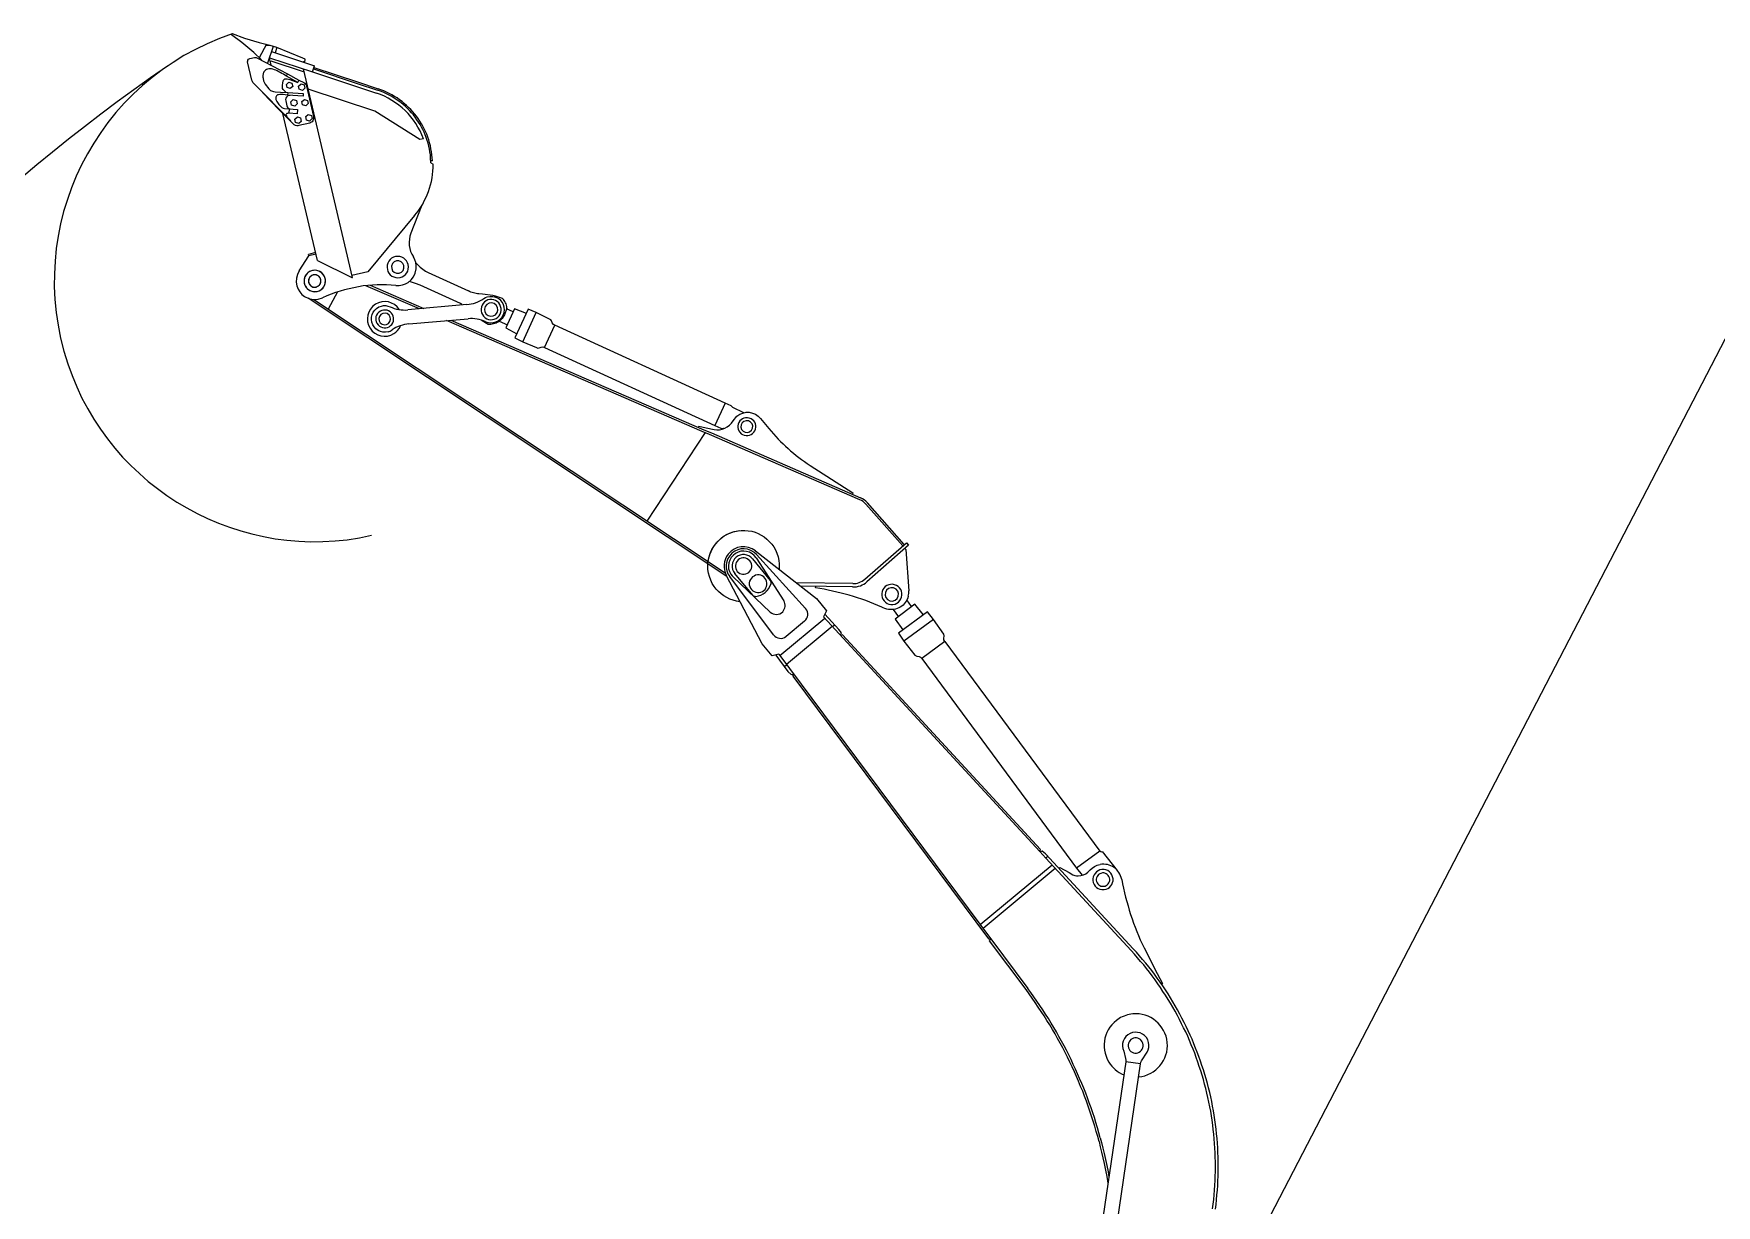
# Model space of a CAD drawing. Header units: millimetres. Extents: x -2078669 to -1085629, y -5987148 to 310365.
# Drawn here: x -1606432 to -1581395, y -367270 to -349834 of the extents above; entities that cross this region are included whole.
import ezdxf

# ---------------------------------------------------------------- set-up
doc = ezdxf.new("R2010")
doc.units = ezdxf.units.MM
doc.header["$LTSCALE"] = 500
doc.layers.get('Defpoints').update_dxf_attribs({"color": 153})
doc.layers.add('D-BYP-STR8', color=5, linetype='Continuous', lineweight=25)
doc.layers.add('D-BYP-STRB', color=5, linetype='Continuous', lineweight=25)
doc.styles.add('MS ゴシック', font='MS Gothic.ttf')
doc.dimstyles.new('DIM-500-F', dxfattribs={"dimscale": 500, "dimtxt": 3.5, "dimasz": 2.5, "dimexe": 0, "dimexo": 2, "dimgap": 0.8, "dimtad": 1, "dimdec": 0, "dimzin": 0, "dimdsep": 46, "dimtxsty": 'MS ゴシック', "dimblk": 'OPEN', "dimcen": 0.1, "dimclrd": 256, "dimclre": 256, "dimclrt": 256, "dimaunit": 1, "dimadec": 4, "dimazin": 0, "dimtfac": 1, "dimtdec": 0, "dimtmove": 2, "dimatfit": 3, "dimldrblk": 'OPEN', "dimfxl": 1, "dimtolj": 1, "dimtzin": 0, "dimlwd": -1, "dimlwe": -1, "dimarcsym": 2})

# ---------------------------------------------------------------- blocks, each defined once
blk = doc.blocks.new('A$Cfbd0cdc3')
at = {"layer": 'D-BYP-STRB'}
for p, q in [((5048, 17537), (5005, 17457)), ((5089, 17523), (5055, 17424)), ((5067, 17457), (5322, 17372)), ((5077, 17412), (5067, 17455)), ((5074, 17438), (5272, 17372)), ((5079, 17493), (5334, 17408)), ((5109, 17517), (5099, 17486)), ((5167, 17348), (5174, 17361)), ((5322, 17372), (5334, 17408)), ((5322, 17372), (5703, 17245)), ((5328, 17390), (5587, 17304)), ((5331, 17399), (5590, 17313)), ((5175, 17250), (5174, 17234)), ((5241, 17324), (5235, 17311)), ((5693, 17138), (5296, 17270)), ((5587, 17304), (5709, 17263)), ((5590, 17313), (5712, 17272)), ((5183, 17153), (5181, 17126)), ((5961, 16969), (5693, 17138)), ((5351, 16249), (5145, 17125)), ((5982, 16974), (5961, 16969)), ((6036, 16843), (6027, 16842)), ((6027, 16832), (6041, 16824)), ((5968, 16570), (5908, 16413)), ((5930, 16517), (5651, 16182)), ((5243, 16189), (5301, 16277)), ((5339, 16297), (5298, 16286)), ((5301, 16277), (5298, 16286)), ((5341, 16287), (5301, 16277)), ((5651, 16182), (5557, 16160)), ((6010, 16178), (6250, 16069)), ((7789, 14369), (5296, 16025)), ((5471, 16063), (5416, 15961)), ((5958, 15962), (5640, 16099)), ((5666, 16102), (5984, 15964)), ((5330, 16017), (7778, 14391)), ((6241, 15987), (5889, 15956)), ((6517, 15944), (6477, 15962)), ((6574, 15766), (6653, 15940)), ((5896, 15872), (6248, 15903)), ((6434, 15889), (6482, 15867)), ((6703, 15732), (6764, 15865)), ((7778, 15401), (7717, 15267)), ((7313, 14699), (7661, 15225)), ((7618, 15256), (7621, 15263)), ((7989, 15309), (8039, 15249)), ((8284, 15030), (8539, 14867)), ((8539, 14867), (8536, 14859)), ((8616, 14799), (8835, 14551)), ((8844, 14559), (8626, 14808)), ((7959, 14522), (8322, 14237)), ((8609, 14353), (8857, 14570)), ((8870, 14555), (8622, 14338)), ((8848, 14536), (8853, 14530)), ((8853, 14530), (8871, 14284)), ((8857, 14570), (8870, 14555)), ((7940, 14474), (8047, 14345)), ((7963, 14479), (8127, 14224)), ((7964, 14500), (8257, 14179)), ((7998, 13968), (7785, 14377)), ((8066, 14021), (7805, 14369)), ((8046, 14157), (7826, 14366)), ((7942, 14258), (7835, 14387)), ((8538, 14327), (8202, 14331)), ((8537, 14307), (8227, 14311)), ((8316, 14301), (8317, 14310)), ((8322, 14237), (8381, 14165)), ((8888, 14190), (8859, 14229)), ((8381, 14165), (8364, 14128)), ((8778, 14172), (8809, 14129)), ((8103, 13898), (8371, 14120)), ((8251, 14103), (8142, 14012)), ((8416, 14072), (8143, 13845)), ((8430, 14080), (8419, 14071)), ((9018, 14113), (8842, 13984)), ((8057, 13896), (7998, 13968)), ((9086, 13981), (8949, 13880)), ((8097, 13907), (8057, 13896)), ((8131, 13833), (8144, 13843)), ((8181, 13776), (8187, 13785)), ((10008, 12734), (9870, 12633)), ((10022, 12732), (10111, 12619)), ((9295, 12298), (9724, 12653)), ((9313, 12275), (9743, 12632)), ((9700, 12704), (9687, 12692)), ((10251, 11468), (10162, 11481))]:
    blk.add_line(p, q, dxfattribs=at)
for points in [[(5018, 17445), (4973, 17487), (4902, 17547), (4841, 17593), (4845, 17600), (4917, 17574), (5005, 17547), (5068, 17532), (5071, 17530)], [(5266, 17430), (5278, 17441), (5279, 17445), (5278, 17449), (5264, 17454), (5109, 17517), (5071, 17530), (5043, 17527)], [(5193, 17082), (4976, 17300), (4971, 17305), (4967, 17310), (4965, 17316), (4962, 17323), (4936, 17433), (4937, 17439), (4938, 17443), (4942, 17449), (4945, 17451), (4949, 17452), (4977, 17459), (4981, 17459), (4986, 17459), (4991, 17457)], [(4991, 17457), (5174, 17361), (5241, 17324), (5270, 17309), (5276, 17305), (5281, 17299), (5284, 17295), (5286, 17288), (5329, 17106), (5329, 17098), (5329, 17092), (5327, 17087), (5325, 17082), (5320, 17076), (5315, 17073), (5313, 17071), (5306, 17068), (5241, 17053), (5234, 17052), (5228, 17052), (5220, 17054), (5213, 17058), (5210, 17061), (5125, 17145), (5025, 17250)], [(5235, 17309), (5167, 17347), (5158, 17353), (5149, 17358), (5139, 17363), (5130, 17369), (5121, 17373), (5112, 17378), (5103, 17382), (5095, 17385), (5086, 17388), (5078, 17390), (5070, 17390), (5062, 17390), (5055, 17389), (5048, 17386), (5042, 17382), (5036, 17376), (5033, 17372), (5031, 17367), (5029, 17362), (5028, 17357), (5027, 17352), (5027, 17347), (5027, 17341), (5028, 17336), (5029, 17330), (5030, 17325), (5031, 17320), (5033, 17315), (5035, 17311), (5036, 17307), (5038, 17303), (5041, 17300), (5063, 17271), (5064, 17269), (5067, 17267), (5070, 17264), (5073, 17261), (5078, 17259), (5084, 17257), (5091, 17255), (5099, 17254), (5131, 17251), (5175, 17250), (5267, 17243), (5266, 17227), (5174, 17234), (5159, 17236), (5147, 17237), (5136, 17238), (5127, 17237), (5120, 17236), (5114, 17235), (5110, 17232), (5107, 17229), (5105, 17226), (5103, 17222), (5103, 17218), (5103, 17213), (5104, 17209), (5105, 17205), (5108, 17200), (5110, 17196), (5114, 17191), (5117, 17185), (5122, 17178), (5127, 17172), (5133, 17166), (5139, 17161), (5147, 17157), (5156, 17154), (5182, 17153), (5233, 17148), (5231, 17122), (5181, 17126), (5178, 17126), (5174, 17125), (5170, 17124), (5167, 17122), (5165, 17119), (5164, 17116), (5166, 17112), (5169, 17107)], [(5165, 17250), (5148, 17268), (5144, 17274), (5143, 17279), (5143, 17285), (5143, 17291), (5145, 17308), (5147, 17317), (5150, 17324), (5153, 17328), (5158, 17331), (5164, 17332), (5171, 17332), (5179, 17330), (5188, 17327), (5235, 17309)], [(5351, 16249), (5557, 16148), (5560, 16148), (5268, 17390)], [(5190, 17232), (5186, 17232), (5181, 17231), (5176, 17229), (5171, 17226), (5167, 17221), (5164, 17216), (5162, 17208), (5163, 17200), (5170, 17170), (5172, 17164), (5176, 17159), (5181, 17155), (5187, 17152)], [(5982, 16974), (5972, 16998), (5962, 17021), (5950, 17043), (5937, 17065), (5923, 17085), (5907, 17105), (5891, 17124), (5874, 17142), (5855, 17159), (5836, 17174), (5816, 17189), (5795, 17203), (5773, 17215), (5750, 17227), (5727, 17237), (5703, 17245)], [(6027, 16832), (6025, 16860), (6024, 16878), (6021, 16896), (6018, 16913), (6014, 16931), (6010, 16948), (6005, 16964), (5999, 16981), (5993, 16997), (5986, 17013), (5979, 17029), (5971, 17044), (5962, 17059), (5953, 17074), (5944, 17088), (5933, 17102), (5923, 17116), (5912, 17129), (5900, 17142), (5888, 17154), (5875, 17166), (5862, 17178), (5849, 17189), (5835, 17199), (5820, 17209), (5806, 17218), (5791, 17227), (5775, 17236), (5759, 17243), (5743, 17251), (5726, 17257), (5709, 17263)], [(6036, 16843), (6035, 16861), (6033, 16879), (6031, 16897), (6027, 16915), (6024, 16933), (6019, 16950), (6014, 16967), (6008, 16984), (6002, 17001), (5995, 17017), (5987, 17033), (5979, 17049), (5970, 17064), (5961, 17079), (5951, 17094), (5941, 17108), (5930, 17122), (5919, 17135), (5907, 17148), (5894, 17161), (5882, 17173), (5868, 17185), (5855, 17196), (5840, 17207), (5826, 17217), (5811, 17226), (5795, 17236), (5779, 17244), (5763, 17252), (5746, 17259), (5729, 17266), (5712, 17272)], [(5930, 16517), (5943, 16533), (5955, 16550), (5967, 16567), (5978, 16585), (5987, 16604), (5997, 16622), (6005, 16641), (6012, 16661), (6019, 16680), (6025, 16700), (6030, 16720), (6034, 16741), (6037, 16761), (6039, 16782), (6040, 16803), (6041, 16824)], [(5908, 16413), (5902, 16395), (5899, 16377), (5897, 16359), (5898, 16340), (5901, 16322), (5906, 16304), (5913, 16287), (5923, 16271)], [(5819, 16101), (5838, 16100), (5857, 16104), (5875, 16110), (5891, 16119), (5909, 16134), (5924, 16153), (5934, 16175), (5940, 16200), (5940, 16218), (5937, 16237), (5931, 16254), (5923, 16271)], [(5939, 16233), (5962, 16211), (5978, 16199), (5994, 16187), (6010, 16178)], [(5243, 16189), (5232, 16167), (5226, 16144), (5225, 16121), (5229, 16098), (5236, 16080), (5246, 16063), (5259, 16048), (5275, 16036), (5300, 16023), (5327, 16018), (5355, 16019), (5382, 16028)], [(6202, 15993), (5962, 16102), (5936, 16113), (5899, 16125)], [(5819, 16101), (5791, 16103), (5763, 16104), (5735, 16105), (5707, 16104), (5679, 16103), (5651, 16101), (5623, 16098), (5595, 16093), (5568, 16088), (5541, 16082), (5513, 16076), (5487, 16068), (5460, 16059), (5434, 16050), (5408, 16039), (5382, 16028)], [(6452, 16024), (6411, 16038), (6395, 16041), (6333, 16049), (6312, 16051), (6304, 16052), (6296, 16054), (6288, 16055), (6280, 16057), (6272, 16060), (6265, 16062), (6257, 16065), (6250, 16069)], [(6341, 16023), (6351, 16029), (6362, 16033), (6378, 16036), (6395, 16036), (6406, 16033), (6418, 16029)], [(6353, 15885), (6368, 15880), (6383, 15878), (6399, 15880), (6413, 15884), (6427, 15890), (6439, 15900), (6449, 15911), (6457, 15925), (6462, 15940), (6464, 15956), (6463, 15971), (6459, 15985), (6452, 15999), (6443, 16011), (6431, 16021), (6418, 16029)], [(6479, 15967), (6478, 15975), (6476, 15983), (6474, 15991), (6471, 15998), (6467, 16005), (6463, 16012), (6458, 16018), (6452, 16024)], [(5839, 15957), (5826, 15974), (5811, 15987), (5793, 15996), (5774, 16003), (5755, 16005), (5735, 16004), (5715, 15998), (5697, 15989), (5680, 15976), (5667, 15961), (5657, 15943), (5651, 15924), (5649, 15905), (5650, 15885), (5655, 15865), (5665, 15847), (5678, 15830), (5693, 15817), (5711, 15807), (5729, 15801), (5749, 15799), (5769, 15800), (5788, 15805), (5807, 15815)], [(5772, 15825), (5756, 15823), (5740, 15824), (5726, 15827), (5712, 15834), (5700, 15843), (5689, 15854), (5681, 15867), (5675, 15882), (5673, 15898), (5674, 15913), (5677, 15928), (5684, 15942), (5693, 15954), (5704, 15965), (5717, 15973), (5732, 15978), (5745, 15981), (5758, 15981), (5771, 15978), (5784, 15974)], [(5784, 15974), (5797, 15969), (5809, 15964), (5822, 15961), (5835, 15958), (5849, 15957), (5862, 15956), (5876, 15955), (5889, 15956)], [(6213, 15987), (6209, 15989), (6202, 15993)], [(6241, 15987), (6254, 15989), (6267, 15991), (6280, 15994), (6293, 15998), (6306, 16003), (6318, 16009), (6329, 16015), (6341, 16023)], [(6479, 15967), (6464, 15927), (6457, 15914), (6451, 15904), (6441, 15894), (6429, 15885)], [(6595, 15935), (6525, 15962), (6473, 15849), (6539, 15814)], [(7890, 15343), (7823, 15375), (7818, 15381), (7813, 15385), (7778, 15401), (6764, 15865), (6756, 15869), (6749, 15878), (6745, 15891), (6741, 15896), (6733, 15901), (6653, 15940), (6606, 15961), (6527, 15789), (6574, 15766), (6655, 15731), (6664, 15728), (6671, 15729), (6683, 15734), (6694, 15735), (6703, 15732), (7717, 15267), (7752, 15251), (7758, 15250), (7766, 15251), (7770, 15247)], [(5772, 15825), (5784, 15830), (5796, 15837)], [(5896, 15872), (5883, 15871), (5870, 15868), (5857, 15865), (5844, 15861), (5832, 15856), (5819, 15850), (5808, 15844), (5796, 15837)], [(5807, 15815), (5819, 15823), (5829, 15834), (5838, 15845), (5845, 15858)], [(8579, 14826), (7685, 15214), (7642, 15232), (6120, 15892)], [(6146, 15894), (7652, 15242), (7696, 15223), (8584, 14838)], [(6353, 15885), (6340, 15891), (6328, 15895), (6315, 15898), (6302, 15901), (6288, 15903), (6275, 15904), (6262, 15904), (6248, 15903)], [(6368, 15868), (6331, 15891), (6325, 15896)], [(6429, 15885), (6422, 15881), (6415, 15877), (6408, 15874), (6400, 15872), (6392, 15870), (6384, 15869), (6376, 15868), (6368, 15868)], [(7621, 15263), (7666, 15253), (7712, 15244), (7729, 15242), (7745, 15242), (7761, 15245), (7777, 15251), (7791, 15259), (7804, 15269), (7815, 15281), (7825, 15295), (7848, 15323), (7865, 15335), (7884, 15342), (7903, 15346), (7922, 15346), (7941, 15342), (7959, 15335), (7975, 15324), (7989, 15309)], [(8039, 15249), (8052, 15233), (8065, 15218), (8079, 15202), (8093, 15187), (8108, 15173), (8123, 15158), (8138, 15144), (8153, 15130), (8168, 15116), (8184, 15103), (8200, 15090), (8217, 15078), (8233, 15065), (8250, 15053), (8267, 15042), (8284, 15030)], [(8616, 14799), (8608, 14808), (8599, 14815), (8589, 14821), (8579, 14826)], [(8626, 14808), (8616, 14817), (8606, 14825), (8596, 14832), (8584, 14838)], [(7866, 14219), (7846, 14222), (7826, 14227), (7806, 14234), (7788, 14243), (7770, 14253), (7754, 14265), (7738, 14279), (7724, 14294), (7712, 14310), (7701, 14328), (7692, 14348), (7684, 14368), (7679, 14389), (7676, 14410), (7675, 14431), (7676, 14452), (7679, 14472), (7684, 14492), (7691, 14512), (7699, 14530), (7710, 14548), (7722, 14564), (7736, 14579), (7751, 14594), (7767, 14606), (7785, 14617), (7804, 14626), (7825, 14634), (7846, 14639), (7866, 14642)], [(7677, 14459), (7680, 14479), (7686, 14499), (7694, 14518), (7703, 14536), (7714, 14553), (7726, 14569), (7740, 14584), (7756, 14598), (7773, 14610), (7791, 14620), (7811, 14629), (7832, 14636), (7853, 14640), (7874, 14643), (7895, 14643), (7916, 14641), (7936, 14638), (7956, 14632), (7975, 14624), (7993, 14615), (8010, 14604), (8026, 14592), (8041, 14578), (8055, 14562), (8067, 14545), (8077, 14527), (8086, 14507), (8093, 14486), (8097, 14465), (8099, 14445), (8100, 14427), (8099, 14411)], [(7959, 14522), (7939, 14534), (7918, 14542), (7896, 14546), (7874, 14546), (7852, 14541), (7831, 14532), (7813, 14519), (7796, 14502), (7787, 14488), (7780, 14473), (7775, 14457), (7772, 14441), (7772, 14425), (7774, 14409), (7778, 14393), (7785, 14377)], [(7964, 14500), (7948, 14514), (7931, 14524), (7912, 14531), (7892, 14534), (7872, 14533), (7853, 14528), (7835, 14519), (7818, 14507), (7805, 14492), (7795, 14476), (7788, 14458), (7785, 14440), (7785, 14421), (7788, 14403), (7795, 14385), (7805, 14369)], [(7963, 14479), (7951, 14493), (7938, 14504), (7923, 14513), (7906, 14518), (7889, 14520), (7872, 14519), (7855, 14514), (7839, 14506), (7825, 14494), (7814, 14481), (7805, 14466), (7800, 14450), (7798, 14432), (7799, 14415), (7804, 14398), (7812, 14382)], [(7940, 14474), (7930, 14484), (7919, 14491), (7907, 14496), (7894, 14499), (7881, 14499), (7868, 14496), (7855, 14491), (7844, 14483), (7834, 14473), (7827, 14462), (7822, 14450), (7819, 14437), (7819, 14424), (7822, 14411), (7827, 14398), (7835, 14387)], [(7812, 14382), (7819, 14373), (7826, 14366)], [(7960, 14250), (7976, 14253), (7991, 14258), (8005, 14265), (8017, 14274), (8028, 14285), (8038, 14297), (8045, 14311), (8051, 14326)], [(8051, 14326), (8052, 14331), (8051, 14336), (8050, 14341), (8047, 14345)], [(8537, 14307), (8549, 14307), (8560, 14308), (8572, 14311), (8583, 14314), (8593, 14319), (8603, 14324), (8613, 14330), (8622, 14338)], [(8538, 14327), (8547, 14327), (8557, 14328), (8566, 14330), (8576, 14333), (8584, 14337), (8593, 14341), (8601, 14347), (8609, 14353)], [(7942, 14258), (7945, 14254), (7950, 14252), (7955, 14251), (7960, 14250)], [(8046, 14157), (8055, 14151), (8064, 14146), (8074, 14144), (8084, 14143), (8094, 14144), (8104, 14147), (8113, 14152), (8121, 14159), (8126, 14166), (8130, 14174), (8133, 14182), (8135, 14191), (8135, 14199), (8134, 14208), (8131, 14216), (8127, 14224)], [(8868, 14252), (8865, 14241), (8861, 14232), (8856, 14222), (8850, 14214), (8844, 14206), (8837, 14199), (8829, 14192), (8820, 14187), (8811, 14182), (8802, 14178), (8792, 14175), (8782, 14173), (8772, 14172), (8762, 14172), (8751, 14173), (8741, 14175), (8729, 14178), (8719, 14182), (8711, 14186), (8687, 14196), (8663, 14206), (8639, 14216), (8615, 14225), (8591, 14233), (8566, 14241), (8542, 14249), (8517, 14257), (8493, 14264), (8468, 14270), (8443, 14276), (8418, 14282), (8392, 14288), (8367, 14293), (8342, 14297), (8316, 14301)], [(8868, 14252), (8870, 14260), (8871, 14268), (8871, 14276), (8871, 14284)], [(8251, 14103), (8259, 14111), (8264, 14120), (8268, 14129), (8270, 14139), (8270, 14149), (8268, 14159), (8264, 14169), (8258, 14177), (8258, 14178), (8258, 14178), (8258, 14178), (8257, 14178), (8257, 14179), (8257, 14179), (8257, 14179), (8257, 14179)], [(10195, 12142), (9687, 12692), (9651, 12732), (8364, 14128)], [(8465, 14022), (8470, 14033), (8455, 14054), (8372, 14145)], [(8957, 14143), (8907, 14204), (8789, 14115), (8835, 14051)], [(9086, 13981), (9080, 13992), (9080, 14000), (9082, 14015), (9079, 14026), (9018, 14113), (8982, 14159), (8809, 14032), (8842, 13984), (8908, 13900), (8918, 13894), (8932, 13892), (8940, 13889), (8949, 13880)], [(8066, 14021), (8073, 14013), (8082, 14007), (8091, 14003), (8101, 14001), (8111, 14000), (8121, 14002), (8131, 14005), (8140, 14011), (8140, 14011), (8140, 14011), (8141, 14011), (8141, 14012), (8141, 14012), (8141, 14012), (8142, 14012), (8142, 14012)], [(9651, 12732), (9655, 12743), (8477, 14021), (8466, 14017)], [(9086, 13981), (10008, 12734), (10017, 12730), (10022, 12732)], [(8080, 13901), (8152, 13803), (8171, 13785), (8185, 13787)], [(8097, 13907), (9357, 12215), (9359, 12213), (9579, 11917)], [(8949, 13880), (9870, 12633), (9902, 12591)], [(8181, 13776), (9346, 12212), (9357, 12215)], [(10207, 12153), (9685, 12719), (9665, 12734), (9653, 12730)], [(9766, 12632), (9771, 12637), (9825, 12606), (9848, 12594), (9859, 12590), (9870, 12587), (9880, 12587), (9895, 12589), (9910, 12593), (9924, 12600), (9936, 12609), (9951, 12623), (9962, 12633), (9977, 12643), (9985, 12647), (9993, 12650), (10001, 12652), (10010, 12654)], [(10139, 12565), (10136, 12577), (10132, 12587), (10128, 12597), (10122, 12606), (10116, 12615), (10109, 12623), (10101, 12630), (10093, 12637), (10084, 12642), (10074, 12647), (10064, 12651), (10054, 12654), (10043, 12655), (10032, 12656), (10021, 12656), (10010, 12654)], [(10139, 12565), (10144, 12539), (10149, 12513), (10155, 12486), (10161, 12460), (10168, 12434), (10176, 12409), (10183, 12383), (10191, 12357), (10200, 12332), (10209, 12306), (10219, 12281), (10228, 12256), (10239, 12231), (10249, 12207), (10261, 12182), (10272, 12158), (10350, 12006), (10382, 11946), (10377, 11942)], [(9569, 11910), (9352, 12201), (9359, 12213)], [(10679, 10606), (10683, 10633), (10686, 10661), (10689, 10689), (10691, 10717), (10693, 10745), (10694, 10773), (10695, 10800), (10696, 10828), (10696, 10856), (10696, 10884), (10695, 10912), (10694, 10939), (10693, 10967), (10691, 10994), (10689, 11022), (10686, 11049), (10683, 11077), (10680, 11104), (10676, 11132), (10672, 11159), (10668, 11186), (10663, 11213), (10657, 11240), (10651, 11267), (10645, 11294), (10639, 11321), (10632, 11347), (10625, 11374), (10617, 11400), (10609, 11427), (10600, 11453), (10592, 11479), (10582, 11505), (10573, 11531), (10563, 11556), (10552, 11582), (10542, 11607), (10531, 11632), (10519, 11658), (10507, 11682), (10495, 11707), (10483, 11732), (10470, 11756), (10456, 11781), (10443, 11805), (10429, 11829), (10414, 11852), (10399, 11876), (10384, 11899), (10369, 11922), (10353, 11945), (10337, 11968), (10320, 11991), (10303, 12013), (10286, 12035), (10269, 12057), (10251, 12078), (10232, 12100), (10214, 12121), (10195, 12142)], [(10696, 10603), (10700, 10631), (10703, 10659), (10705, 10688), (10708, 10716), (10710, 10744), (10711, 10772), (10712, 10800), (10713, 10828), (10713, 10856), (10713, 10884), (10712, 10912), (10711, 10940), (10710, 10968), (10708, 10996), (10706, 11023), (10703, 11051), (10700, 11079), (10697, 11107), (10693, 11134), (10689, 11162), (10684, 11189), (10679, 11216), (10674, 11244), (10668, 11271), (10662, 11298), (10655, 11325), (10648, 11352), (10641, 11378), (10633, 11405), (10625, 11432), (10616, 11458), (10607, 11484), (10598, 11511), (10588, 11537), (10578, 11562), (10568, 11588), (10557, 11614), (10546, 11639), (10534, 11665), (10522, 11690), (10510, 11715), (10497, 11740), (10484, 11764), (10471, 11789), (10457, 11813), (10443, 11837), (10429, 11861), (10414, 11885), (10398, 11909), (10383, 11932), (10367, 11955), (10350, 11978), (10334, 12001), (10317, 12023), (10299, 12045), (10282, 12068), (10263, 12089), (10245, 12111), (10226, 12132), (10207, 12153)], [(10004, 11005), (9996, 11036), (9987, 11066), (9978, 11097), (9969, 11127), (9959, 11157), (9949, 11187), (9939, 11217), (9928, 11246), (9917, 11276), (9906, 11305), (9894, 11334), (9882, 11364), (9869, 11392), (9857, 11421), (9843, 11450), (9830, 11478), (9816, 11507), (9802, 11535), (9787, 11563), (9773, 11591), (9757, 11618), (9742, 11646), (9726, 11673), (9710, 11700), (9693, 11727), (9677, 11754), (9659, 11780), (9642, 11806), (9624, 11833), (9606, 11858), (9588, 11884), (9569, 11910)], [(10011, 11028), (10003, 11058), (9994, 11088), (9985, 11118), (9976, 11148), (9966, 11177), (9956, 11207), (9945, 11236), (9935, 11265), (9924, 11294), (9912, 11323), (9901, 11352), (9888, 11380), (9876, 11409), (9863, 11437), (9850, 11465), (9837, 11493), (9823, 11521), (9809, 11549), (9795, 11576), (9780, 11603), (9765, 11631), (9750, 11658), (9734, 11684), (9718, 11711), (9702, 11737), (9685, 11764), (9668, 11790), (9651, 11816), (9633, 11841), (9616, 11867), (9597, 11892), (9579, 11917)], [(10123, 11738), (10107, 11727), (10093, 11715), (10080, 11701), (10068, 11687), (10058, 11671), (10050, 11655), (10043, 11638), (10038, 11621), (10035, 11603), (10033, 11585), (10034, 11567), (10035, 11549), (10039, 11531), (10045, 11513), (10052, 11496), (10061, 11479)], [(10204, 11765), (10193, 11763), (10183, 11762), (10172, 11759), (10162, 11756), (10152, 11752), (10142, 11748), (10132, 11743), (10123, 11738)], [(10239, 11390), (10258, 11393), (10276, 11397), (10294, 11404), (10311, 11412), (10326, 11421), (10341, 11432), (10354, 11444), (10366, 11457), (10377, 11472), (10387, 11487), (10395, 11503), (10401, 11521), (10406, 11538), (10409, 11557), (10410, 11576), (10409, 11595), (10406, 11614), (10402, 11632), (10395, 11650), (10387, 11666), (10378, 11682), (10367, 11697), (10355, 11710), (10342, 11722), (10327, 11733), (10312, 11743), (10295, 11751), (10278, 11757), (10260, 11762), (10242, 11765), (10223, 11766), (10204, 11765)], [(10050, 10098), (10251, 11468), (10253, 11478), (10256, 11485), (10289, 11537), (10296, 11551), (10299, 11565), (10300, 11581), (10298, 11596), (10293, 11611), (10285, 11625), (10274, 11636), (10262, 11645), (10248, 11652), (10233, 11655), (10218, 11656), (10203, 11654), (10188, 11649), (10188, 11649), (10174, 11640), (10163, 11630), (10154, 11618), (10147, 11604), (10143, 11589), (10143, 11574), (10145, 11559), (10150, 11544), (10161, 11499), (10163, 11490), (10162, 11481), (9958, 10091)], [(10061, 11479), (10069, 11466), (10079, 11455), (10089, 11444), (10100, 11434), (10111, 11425), (10124, 11416), (10137, 11409), (10150, 11403)], [(10011, 11028), (10018, 10999), (10026, 10967), (10033, 10934), (10041, 10899), (10049, 10863), (10057, 10825), (10062, 10796)], [(10004, 11005), (10011, 10975), (10019, 10943), (10026, 10909), (10034, 10874), (10041, 10836), (10049, 10798), (10056, 10757)]]:
    blk.add_lwpolyline(points, dxfattribs=at)
for points in [[(5190, 17273), (5171, 17279), (5167, 17298), (5181, 17312), (5200, 17306), (5205, 17286), (5190, 17273)], [(5262, 17262), (5243, 17269), (5239, 17288), (5254, 17301), (5273, 17295), (5277, 17276), (5262, 17262)], [(5216, 17169), (5197, 17175), (5193, 17195), (5208, 17208), (5226, 17202), (5231, 17182), (5216, 17169)], [(5282, 17170), (5263, 17176), (5259, 17196), (5274, 17209), (5293, 17203), (5297, 17184), (5282, 17170)], [(5240, 17065), (5221, 17071), (5217, 17091), (5232, 17104), (5251, 17098), (5255, 17078), (5240, 17065)], [(5305, 17080), (5286, 17086), (5282, 17106), (5297, 17119), (5316, 17113), (5320, 17094), (5305, 17080)], [(5892, 16199), (5893, 16212), (5892, 16225), (5888, 16236), (5882, 16247), (5874, 16256), (5865, 16264), (5854, 16270), (5841, 16273), (5828, 16274), (5816, 16273), (5804, 16269), (5793, 16263), (5784, 16255), (5776, 16245), (5771, 16234), (5767, 16222), (5766, 16209), (5768, 16197), (5771, 16185), (5777, 16174), (5785, 16165), (5795, 16157), (5806, 16152), (5818, 16148), (5831, 16147), (5844, 16148), (5855, 16152), (5866, 16158), (5875, 16166), (5883, 16176), (5889, 16187), (5892, 16199), (5892, 16199), (5892, 16199), (5892, 16199)], [(5866, 16204), (5866, 16219), (5860, 16232), (5850, 16242), (5836, 16247), (5822, 16247), (5809, 16241), (5799, 16231), (5793, 16217), (5794, 16202), (5799, 16189), (5809, 16180), (5823, 16174), (5838, 16174), (5851, 16180), (5861, 16190), (5866, 16204), (5866, 16204), (5866, 16204), (5866, 16204)], [(5398, 16117), (5399, 16130), (5398, 16142), (5394, 16154), (5388, 16164), (5380, 16174), (5370, 16181), (5359, 16187), (5347, 16191), (5334, 16192), (5322, 16190), (5310, 16186), (5299, 16180), (5290, 16173), (5282, 16163), (5276, 16152), (5273, 16139), (5272, 16127), (5273, 16114), (5277, 16102), (5283, 16092), (5291, 16083), (5301, 16075), (5312, 16069), (5324, 16065), (5337, 16064), (5350, 16066), (5361, 16070), (5372, 16076), (5381, 16084), (5389, 16093), (5395, 16104), (5398, 16117), (5398, 16117), (5398, 16117), (5398, 16117)], [(5274, 16146), (5272, 16133), (5272, 16121), (5275, 16109), (5280, 16097), (5287, 16087), (5295, 16079), (5306, 16072), (5318, 16067), (5331, 16065), (5343, 16065), (5355, 16067), (5366, 16072), (5376, 16079), (5385, 16088), (5392, 16098), (5397, 16110), (5399, 16123), (5399, 16136), (5396, 16148), (5391, 16159), (5384, 16169), (5376, 16178), (5365, 16184), (5353, 16189), (5341, 16192), (5328, 16191), (5316, 16189), (5305, 16184), (5295, 16177), (5286, 16168), (5279, 16158), (5274, 16146), (5274, 16146), (5274, 16146), (5274, 16146)], [(5372, 16122), (5372, 16136), (5366, 16149), (5356, 16159), (5342, 16165), (5327, 16164), (5314, 16159), (5304, 16148), (5299, 16135), (5299, 16120), (5305, 16107), (5315, 16097), (5329, 16092), (5344, 16092), (5357, 16098), (5367, 16108), (5372, 16122), (5372, 16122), (5372, 16122)], [(5300, 16138), (5299, 16124), (5303, 16110), (5312, 16099), (5325, 16092), (5340, 16091), (5354, 16096), (5364, 16105), (5371, 16118), (5372, 16132), (5368, 16146), (5359, 16157), (5346, 16164), (5331, 16165), (5318, 16161), (5307, 16151), (5300, 16138), (5300, 16138), (5300, 16138)], [(5792, 15937), (5784, 15944), (5775, 15950), (5766, 15954), (5755, 15955), (5745, 15955), (5735, 15953), (5726, 15948), (5717, 15942), (5709, 15934), (5704, 15925), (5700, 15916), (5699, 15906), (5699, 15895), (5701, 15885), (5705, 15876), (5712, 15867), (5720, 15859), (5728, 15854), (5738, 15850), (5748, 15849), (5759, 15849), (5769, 15851), (5778, 15855), (5787, 15862), (5794, 15869), (5800, 15878), (5804, 15888), (5805, 15898), (5805, 15909), (5803, 15919), (5798, 15928), (5792, 15937), (5792, 15937), (5792, 15937), (5792, 15937)], [(5778, 15925), (5767, 15934), (5754, 15937), (5741, 15935), (5729, 15928), (5720, 15917), (5717, 15904), (5719, 15891), (5725, 15879), (5737, 15870), (5750, 15867), (5763, 15869), (5775, 15875), (5783, 15887), (5787, 15900), (5785, 15913), (5778, 15925), (5778, 15925), (5778, 15925), (5778, 15925)], [(6431, 15997), (6422, 16005), (6412, 16011), (6401, 16016), (6389, 16017), (6378, 16017), (6366, 16015), (6356, 16010), (6346, 16003), (6337, 15994), (6331, 15984), (6327, 15973), (6325, 15961), (6326, 15950), (6328, 15939), (6333, 15928), (6340, 15918), (6349, 15909), (6359, 15903), (6370, 15899), (6381, 15897), (6393, 15898), (6404, 15900), (6415, 15905), (6425, 15912), (6433, 15921), (6439, 15931), (6443, 15942), (6445, 15953), (6445, 15965), (6442, 15976), (6438, 15987), (6431, 15997), (6431, 15997), (6431, 15997)], [(6415, 15984), (6403, 15993), (6388, 15997), (6373, 15995), (6359, 15987), (6349, 15975), (6345, 15960), (6347, 15945), (6355, 15931), (6368, 15922), (6383, 15918), (6398, 15920), (6411, 15927), (6421, 15940), (6425, 15955), (6423, 15970), (6415, 15984), (6415, 15984), (6415, 15984)], [(7855, 15276), (7854, 15265), (7854, 15255), (7856, 15245), (7860, 15235), (7866, 15227), (7873, 15219), (7882, 15214), (7892, 15210), (7903, 15208), (7913, 15208), (7923, 15210), (7933, 15214), (7941, 15220), (7948, 15227), (7954, 15236), (7958, 15246), (7960, 15257), (7960, 15267), (7958, 15277), (7954, 15287), (7948, 15295), (7940, 15302), (7932, 15308), (7922, 15312), (7911, 15314), (7900, 15314), (7890, 15312), (7881, 15308), (7873, 15302), (7865, 15295), (7859, 15286), (7855, 15276), (7855, 15276), (7855, 15276)], [(7873, 15271), (7872, 15257), (7876, 15244), (7885, 15234), (7897, 15227), (7911, 15226), (7924, 15230), (7934, 15239), (7941, 15251), (7942, 15265), (7938, 15278), (7929, 15288), (7917, 15295), (7903, 15296), (7890, 15292), (7880, 15283), (7873, 15271), (7873, 15271), (7873, 15271)], [(7902, 14384), (7911, 14388), (7919, 14393), (7926, 14400), (7931, 14408), (7934, 14416), (7936, 14426), (7936, 14435), (7934, 14445), (7930, 14454), (7925, 14462), (7918, 14469), (7910, 14474), (7902, 14477), (7892, 14479), (7883, 14479), (7873, 14477), (7864, 14473), (7856, 14468), (7849, 14461), (7844, 14453), (7841, 14445), (7839, 14435), (7839, 14426), (7841, 14416), (7845, 14407), (7850, 14399), (7857, 14392), (7865, 14387), (7873, 14384), (7882, 14382), (7892, 14382), (7902, 14384), (7902, 14384), (7902, 14384)], [(7990, 14275), (8000, 14279), (8009, 14285), (8016, 14292), (8021, 14301), (8025, 14310), (8027, 14320), (8027, 14330), (8025, 14341), (8021, 14351), (8015, 14359), (8008, 14366), (7999, 14372), (7990, 14376), (7980, 14378), (7970, 14378), (7959, 14376), (7950, 14371), (7941, 14366), (7934, 14358), (7928, 14350), (7924, 14341), (7922, 14331), (7922, 14320), (7925, 14310), (7929, 14300), (7935, 14291), (7942, 14284), (7950, 14279), (7960, 14275), (7970, 14273), (7980, 14273), (7990, 14275), (7990, 14275), (7990, 14275)], [(8712, 14279), (8710, 14267), (8710, 14255), (8713, 14244), (8717, 14233), (8724, 14224), (8732, 14216), (8742, 14209), (8753, 14205), (8765, 14203), (8777, 14203), (8789, 14205), (8799, 14210), (8809, 14216), (8817, 14225), (8823, 14235), (8828, 14246), (8830, 14258), (8830, 14270), (8827, 14281), (8823, 14292), (8816, 14301), (8808, 14309), (8798, 14316), (8787, 14320), (8775, 14323), (8763, 14322), (8752, 14320), (8741, 14315), (8731, 14309), (8723, 14300), (8717, 14291), (8712, 14279), (8712, 14279), (8712, 14279)], [(8732, 14274), (8731, 14258), (8735, 14243), (8745, 14232), (8759, 14224), (8775, 14223), (8789, 14228), (8801, 14237), (8808, 14251), (8810, 14267), (8805, 14282), (8795, 14293), (8781, 14301), (8765, 14302), (8751, 14297), (8739, 14288), (8732, 14274), (8732, 14274), (8732, 14274)], [(10045, 12507), (10056, 12512), (10066, 12518), (10074, 12527), (10080, 12536), (10084, 12547), (10087, 12558), (10087, 12570), (10084, 12582), (10080, 12593), (10073, 12603), (10065, 12611), (10055, 12618), (10044, 12622), (10033, 12624), (10021, 12624), (10009, 12622), (9998, 12617), (9988, 12610), (9980, 12602), (9974, 12593), (9969, 12582), (9967, 12570), (9967, 12559), (9969, 12547), (9974, 12535), (9981, 12526), (9989, 12518), (9999, 12511), (10009, 12507), (10021, 12505), (10033, 12505), (10045, 12507), (10045, 12507)], [(10039, 12526), (10046, 12529), (10052, 12534), (10058, 12539), (10062, 12546), (10065, 12553), (10067, 12560), (10067, 12568), (10065, 12576), (10062, 12584), (10057, 12590), (10052, 12595), (10046, 12600), (10038, 12603), (10031, 12604), (10023, 12604), (10015, 12602), (10008, 12599), (10001, 12595), (9996, 12589), (9992, 12583), (9989, 12576), (9987, 12568), (9987, 12561), (9989, 12553), (9992, 12545), (9996, 12539), (10002, 12533), (10008, 12529), (10015, 12526), (10023, 12525), (10031, 12525), (10039, 12526), (10039, 12526)], [(10235, 11534), (10243, 11538), (10250, 11543), (10257, 11549), (10261, 11556), (10265, 11564), (10266, 11573), (10266, 11582), (10265, 11591), (10261, 11599), (10256, 11606), (10250, 11613), (10243, 11617), (10235, 11621), (10226, 11622), (10217, 11622), (10208, 11620), (10200, 11617), (10192, 11612), (10186, 11606), (10182, 11599), (10178, 11591), (10177, 11582), (10177, 11573), (10178, 11564), (10182, 11556), (10187, 11548), (10193, 11542), (10200, 11538), (10208, 11534), (10217, 11532), (10226, 11532), (10235, 11534), (10235, 11534)]]:
    blk.add_lwpolyline(points, close=True, dxfattribs=at)
at = {"layer": 'Defpoints'}
for points in [[(4844, 17598), (4768, 17571), (4696, 17540), (4625, 17506), (4557, 17469), (4492, 17429), (4428, 17385), (4368, 17339), (4310, 17291), (4255, 17239), (4202, 17186), (4152, 17130), (4105, 17071), (4062, 17011), (4021, 16949), (3983, 16885), (3948, 16819), (3916, 16751), (3888, 16683), (3863, 16612), (3841, 16541), (3823, 16468), (3808, 16395), (3797, 16321), (3790, 16246), (3786, 16170), (3785, 16094), (3789, 16018), (3796, 15941), (3808, 15864), (3823, 15787), (3842, 15711), (3866, 15635), (3891, 15565), (3919, 15497), (3950, 15431), (3984, 15367), (4021, 15306), (4060, 15246), (4102, 15188), (4146, 15133), (4192, 15080), (4241, 15029), (4292, 14981), (4345, 14935), (4399, 14892), (4456, 14851), (4514, 14812), (4574, 14777), (4635, 14744), (4698, 14714), (4763, 14686), (4828, 14662), (4895, 14641), (4962, 14622), (5031, 14607), (5100, 14594), (5170, 14585), (5241, 14579), (5313, 14576), (5384, 14577), (5457, 14581), (5529, 14588), (5602, 14599), (5674, 14614)], [(4459, 17407), (4358, 17337), (4259, 17266), (4160, 17194), (4062, 17120), (3965, 17046), (3870, 16971), (3775, 16895), (3682, 16819), (3590, 16741)]]:
    blk.add_lwpolyline(points, dxfattribs=at)
blk = doc.blocks.new('_Open')
at = {"color": 0, "linetype": 'ByBlock', "lineweight": -2}
for p, q in [((-1, 0.167), (0, 0)), ((-1, -0.167), (0, 0)), ((0, 0), (-1, 0))]:
    blk.add_line(p, q, dxfattribs=at)

msp = doc.modelspace()

# ---------------------------------------------------------------- block references
at = {"layer": 'D-BYP-STR8', "xscale": 2.5, "yscale": 2.5, "zscale": 2.5}
msp.add_blockref('A$Cfbd0cdc3', (-1615588.6, -393834.2, 708000), dxfattribs=at)

# ---------------------------------------------------------------- leaders
at = {"layer": 'D-BYP-STR8'}
msp.add_leader([(-1588650, -368610.5, 708000), (-1579800.4, -351553.5, 708000)], dimstyle='DIM-500-F', dxfattribs=at)

doc.saveas('drawing.dxf')
